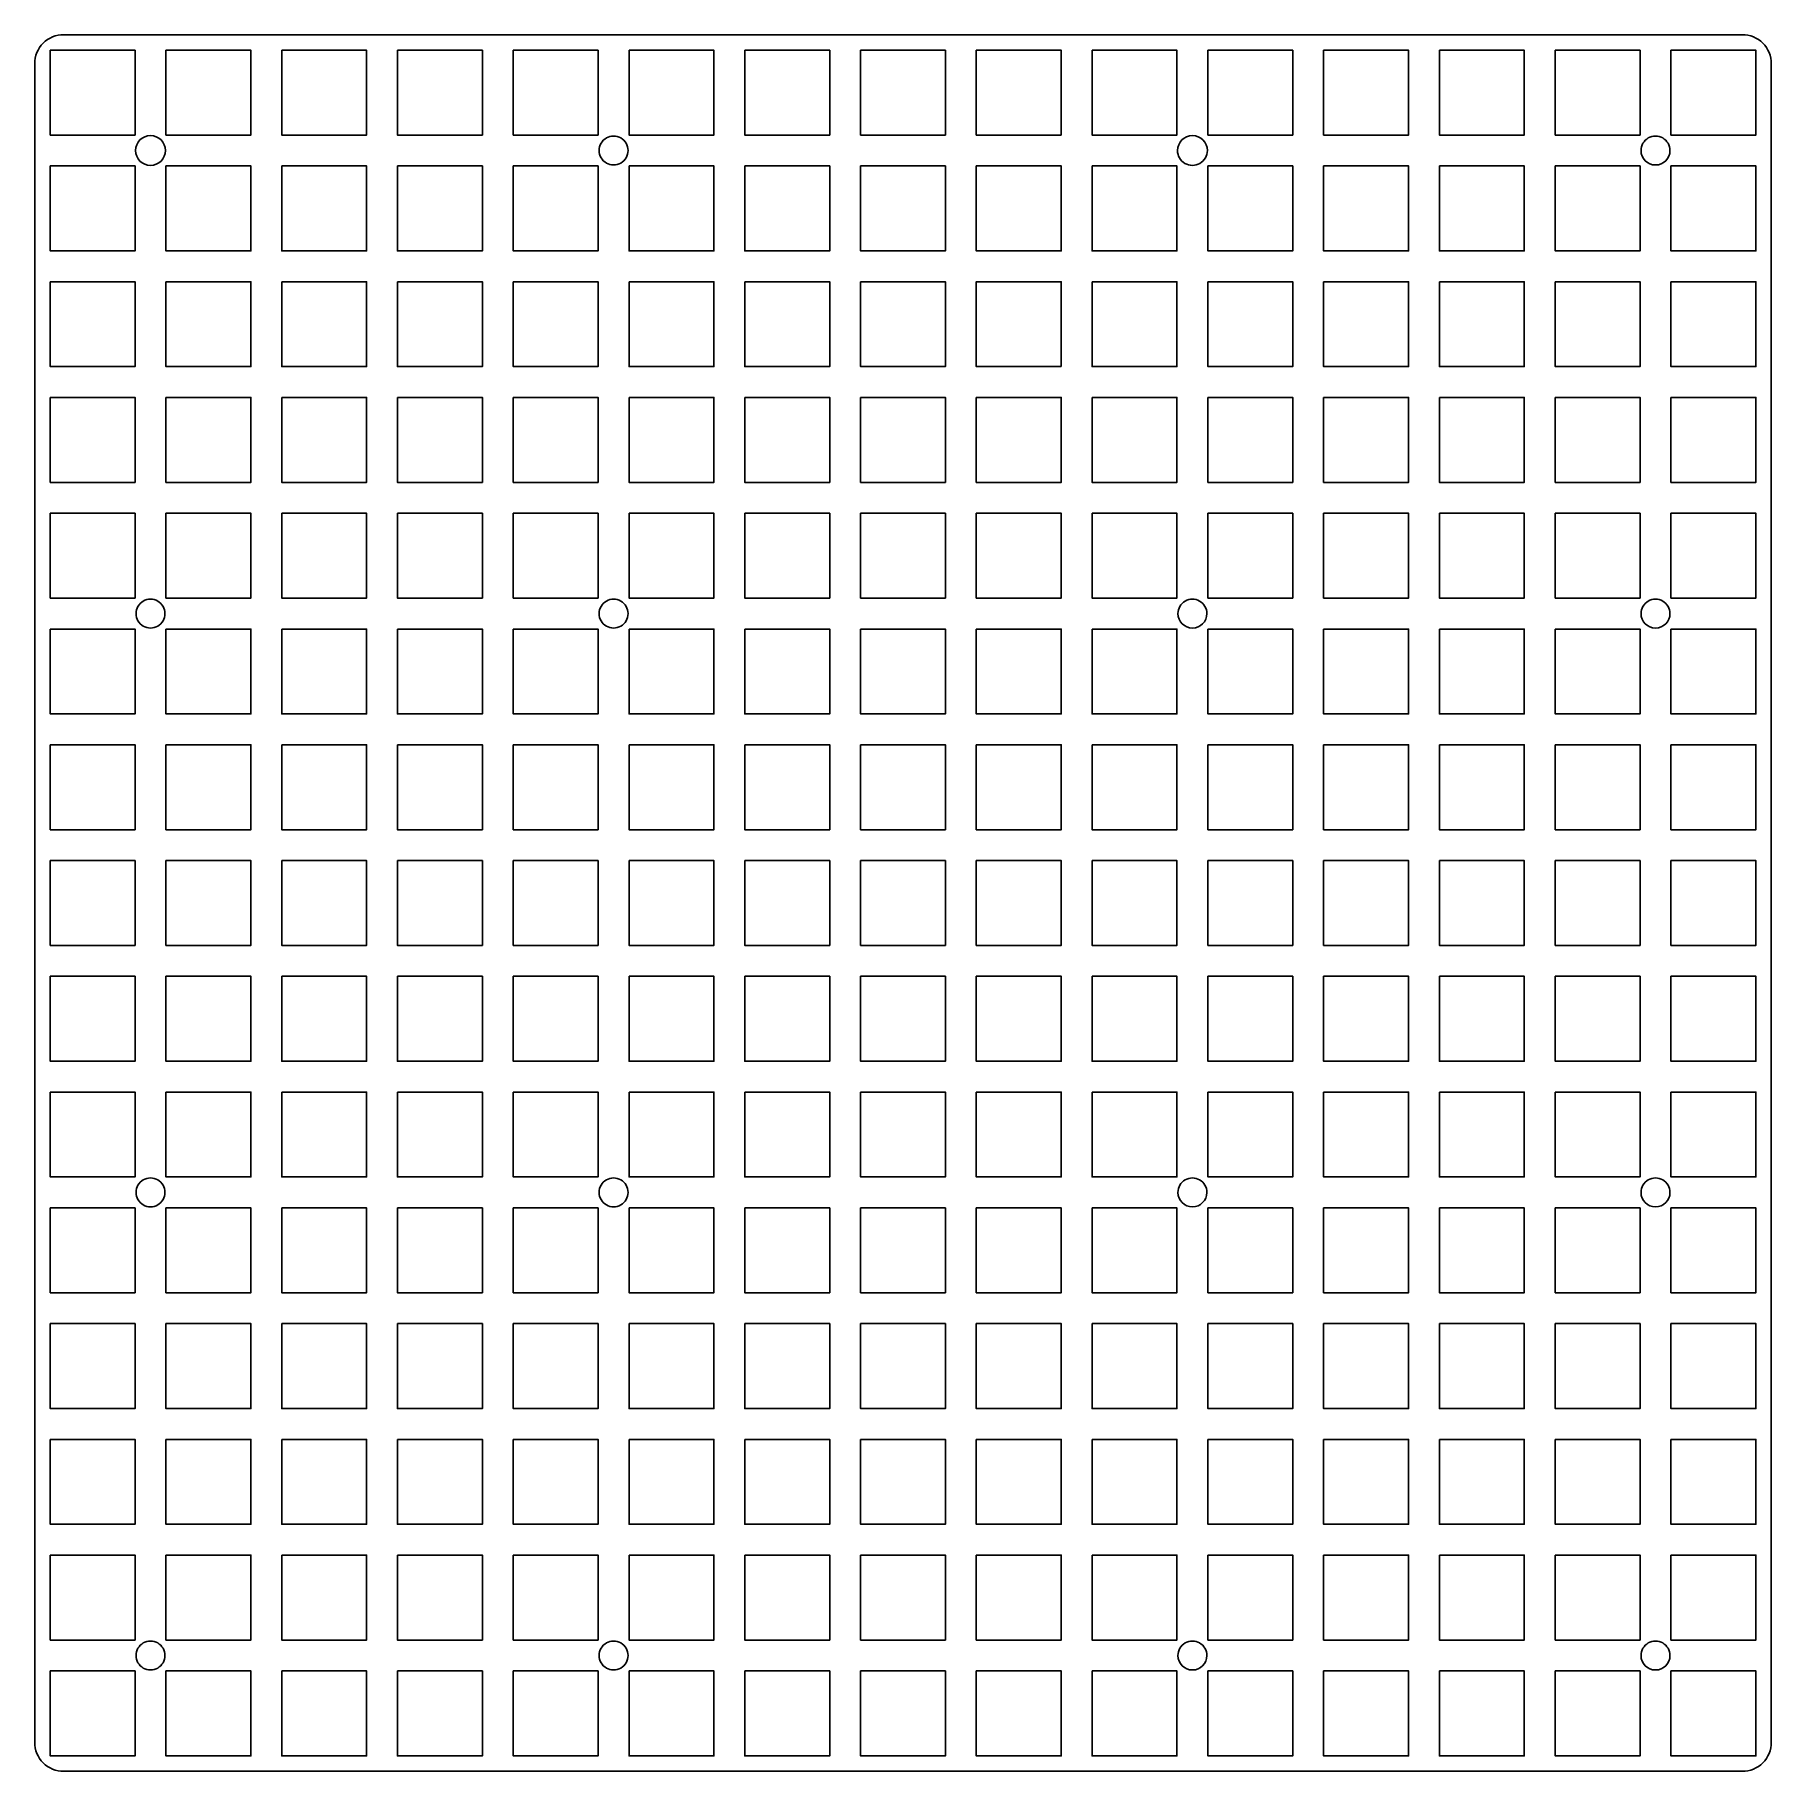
# Model space of a CAD drawing. Extents: x 29 to 314, y -301 to -15.
import ezdxf

# ---------------------------------------------------------------- set-up
doc = ezdxf.new("R2010")
doc.units = 0
doc.layers.get('0').update_dxf_attribs({"linetype": 'CONTINUOUS'})

msp = doc.modelspace()

# ---------------------------------------------------------------- linework, layer by layer
at = {"color": 7}
for points in [[(33.3375, -15.018106), (309.5625, -15.018106)], [(33.3375, -15.018106), (309.5625, -15.018106)], [(28.575, -296.005606), (28.575, -19.780606)], [(28.575, -296.005606), (28.575, -19.780606)], [(314.325, -19.780606), (314.325, -296.005606)], [(314.325, -19.780606), (314.325, -296.005606)], [(309.5625, -300.768106), (33.3375, -300.768106)], [(309.5625, -300.768106), (33.3375, -300.768106)]]:
    msp.add_lwpolyline(points, dxfattribs=at)
for points in [[(31.115, -17.558106), (45.085, -17.558106), (45.085, -31.528106), (31.115, -31.528106)], [(50.165, -17.558106), (64.135, -17.558106), (64.135, -31.528106), (50.165, -31.528106)], [(69.215, -17.558106), (83.185, -17.558106), (83.185, -31.528106), (69.215, -31.528106)], [(88.265, -17.558106), (102.235, -17.558106), (102.235, -31.528106), (88.265, -31.528106)], [(107.315, -17.558106), (121.285, -17.558106), (121.285, -31.528106), (107.315, -31.528106)], [(126.365, -17.558106), (140.335, -17.558106), (140.335, -31.528106), (126.365, -31.528106)], [(145.415, -17.558106), (159.385, -17.558106), (159.385, -31.528106), (145.415, -31.528106)], [(164.465, -17.558106), (178.435, -17.558106), (178.435, -31.528106), (164.465, -31.528106)], [(197.485, -31.528106), (183.515, -31.528106), (183.515, -17.558106), (197.485, -17.558106)], [(202.565, -17.558106), (216.535, -17.558106), (216.535, -31.528106), (202.565, -31.528106)], [(221.615, -17.558106), (235.585, -17.558106), (235.585, -31.528106), (221.615, -31.528106)], [(240.665, -17.558106), (254.635, -17.558106), (254.635, -31.528106), (240.665, -31.528106)], [(259.715, -17.558106), (273.685, -17.558106), (273.685, -31.528106), (259.715, -31.528106)], [(278.765, -17.558106), (292.735, -17.558106), (292.735, -31.528106), (278.765, -31.528106)], [(297.815, -17.558106), (311.785, -17.558106), (311.785, -31.528106), (297.815, -31.528106)], [(50.079539, -34.068106)], [(126.206252, -34.068106)], [(221.529798, -34.068106)], [(297.656252, -34.068106)], [(31.115, -36.608106), (45.085, -36.608106), (45.085, -50.578106), (31.115, -50.578106)], [(50.165, -36.608106), (64.135, -36.608106), (64.135, -50.578106), (50.165, -50.578106)], [(69.215, -36.608106), (83.185, -36.608106), (83.185, -50.578106), (69.215, -50.578106)], [(88.265, -36.608106), (102.235, -36.608106), (102.235, -50.578106), (88.265, -50.578106)], [(107.315, -36.608106), (121.285, -36.608106), (121.285, -50.578106), (107.315, -50.578106)], [(126.365, -36.608106), (140.335, -36.608106), (140.335, -50.578106), (126.365, -50.578106)], [(145.415, -36.608106), (159.385, -36.608106), (159.385, -50.578106), (145.415, -50.578106)], [(164.465, -36.608106), (178.435, -36.608106), (178.435, -50.578106), (164.465, -50.578106)], [(183.515, -36.608106), (197.485, -36.608106), (197.485, -50.578106), (183.515, -50.578106)], [(202.565, -36.608106), (216.535, -36.608106), (216.535, -50.578106), (202.565, -50.578106)], [(221.615, -36.608106), (235.585, -36.608106), (235.585, -50.578106), (221.615, -50.578106)], [(240.665, -36.608106), (254.635, -36.608106), (254.635, -50.578106), (240.665, -50.578106)], [(259.715, -36.608106), (273.685, -36.608106), (273.685, -50.578106), (259.715, -50.578106)], [(278.765, -36.608106), (292.735, -36.608106), (292.735, -50.578106), (278.765, -50.578106)], [(297.815, -36.608106), (311.785, -36.608106), (311.785, -50.578106), (297.815, -50.578106)], [(31.115, -55.658106), (45.085, -55.658106), (45.085, -69.628106), (31.115, -69.628106)], [(50.165, -55.658106), (64.135, -55.658106), (64.135, -69.628106), (50.165, -69.628106)], [(69.215, -55.658106), (83.185, -55.658106), (83.185, -69.628106), (69.215, -69.628106)], [(88.265, -55.658106), (102.235, -55.658106), (102.235, -69.628106), (88.265, -69.628106)], [(107.315, -55.658106), (121.285, -55.658106), (121.285, -69.628106), (107.315, -69.628106)], [(126.365, -55.658106), (140.335, -55.658106), (140.335, -69.628106), (126.365, -69.628106)], [(145.415, -55.658106), (159.385, -55.658106), (159.385, -69.628106), (145.415, -69.628106)], [(164.465, -55.658106), (178.435, -55.658106), (178.435, -69.628106), (164.465, -69.628106)], [(197.485, -69.628106), (183.515, -69.628106), (183.515, -55.658106), (197.485, -55.658106)], [(202.565, -55.658106), (216.535, -55.658106), (216.535, -69.628106), (202.565, -69.628106)], [(221.615, -55.658106), (235.585, -55.658106), (235.585, -69.628106), (221.615, -69.628106)], [(240.665, -55.658106), (254.635, -55.658106), (254.635, -69.628106), (240.665, -69.628106)], [(259.715, -55.658106), (273.685, -55.658106), (273.685, -69.628106), (259.715, -69.628106)], [(278.765, -55.658106), (292.735, -55.658106), (292.735, -69.628106), (278.765, -69.628106)], [(297.815, -55.658106), (311.785, -55.658106), (311.785, -69.628106), (297.815, -69.628106)], [(31.115, -74.708106), (45.085, -74.708106), (45.085, -88.678106), (31.115, -88.678106)], [(50.165, -74.708106), (64.135, -74.708106), (64.135, -88.678106), (50.165, -88.678106)], [(69.215, -74.708106), (83.185, -74.708106), (83.185, -88.678106), (69.215, -88.678106)], [(88.265, -74.708106), (102.235, -74.708106), (102.235, -88.678106), (88.265, -88.678106)], [(107.315, -74.708106), (121.285, -74.708106), (121.285, -88.678106), (107.315, -88.678106)], [(126.365, -74.708106), (140.335, -74.708106), (140.335, -88.678106), (126.365, -88.678106)], [(145.415, -74.708106), (159.385, -74.708106), (159.385, -88.678106), (145.415, -88.678106)], [(164.465, -74.708106), (178.435, -74.708106), (178.435, -88.678106), (164.465, -88.678106)], [(183.515, -74.708106), (197.485, -74.708106), (197.485, -88.678106), (183.515, -88.678106)], [(202.565, -74.708106), (216.535, -74.708106), (216.535, -88.678106), (202.565, -88.678106)], [(221.615, -74.708106), (235.585, -74.708106), (235.585, -88.678106), (221.615, -88.678106)], [(240.665, -74.708106), (254.635, -74.708106), (254.635, -88.678106), (240.665, -88.678106)], [(259.715, -74.708106), (273.685, -74.708106), (273.685, -88.678106), (259.715, -88.678106)], [(278.765, -74.708106), (292.735, -74.708106), (292.735, -88.678106), (278.765, -88.678106)], [(297.815, -74.708106), (311.785, -74.708106), (311.785, -88.678106), (297.815, -88.678106)], [(31.115, -93.758106), (45.085, -93.758106), (45.085, -107.728106), (31.115, -107.728106)], [(50.165, -93.758106), (64.135, -93.758106), (64.135, -107.728106), (50.165, -107.728106)], [(69.215, -93.758106), (83.185, -93.758106), (83.185, -107.728106), (69.215, -107.728106)], [(88.265, -93.758106), (102.235, -93.758106), (102.235, -107.728106), (88.265, -107.728106)], [(107.315, -93.758106), (121.285, -93.758106), (121.285, -107.728106), (107.315, -107.728106)], [(126.365, -93.758106), (140.335, -93.758106), (140.335, -107.728106), (126.365, -107.728106)], [(145.415, -93.758106), (159.385, -93.758106), (159.385, -107.728106), (145.415, -107.728106)], [(164.465, -93.758106), (178.435, -93.758106), (178.435, -107.728106), (164.465, -107.728106)], [(183.515, -93.758106), (197.485, -93.758106), (197.485, -107.728106), (183.515, -107.728106)], [(202.565, -93.758106), (216.535, -93.758106), (216.535, -107.728106), (202.565, -107.728106)], [(221.615, -93.758106), (235.585, -93.758106), (235.585, -107.728106), (221.615, -107.728106)], [(240.665, -93.758106), (254.635, -93.758106), (254.635, -107.728106), (240.665, -107.728106)], [(259.715, -93.758106), (273.685, -93.758106), (273.685, -107.728106), (259.715, -107.728106)], [(278.765, -93.758106), (292.735, -93.758106), (292.735, -107.728106), (278.765, -107.728106)], [(297.815, -93.758106), (311.785, -93.758106), (311.785, -107.728106), (297.815, -107.728106)], [(50.006252, -110.268106)], [(126.206252, -110.268106)], [(221.456512, -110.268106)], [(297.656252, -110.268106)], [(31.115, -112.808106), (45.085, -112.808106), (45.085, -126.778106), (31.115, -126.778106)], [(50.165, -112.808106), (64.135, -112.808106), (64.135, -126.778106), (50.165, -126.778106)], [(69.215, -112.808106), (83.185, -112.808106), (83.185, -126.778106), (69.215, -126.778106)], [(88.265, -112.808106), (102.235, -112.808106), (102.235, -126.778106), (88.265, -126.778106)], [(107.315, -112.808106), (121.285, -112.808106), (121.285, -126.778106), (107.315, -126.778106)], [(126.365, -112.808106), (140.335, -112.808106), (140.335, -126.778106), (126.365, -126.778106)], [(145.415, -112.808106), (159.385, -112.808106), (159.385, -126.778106), (145.415, -126.778106)], [(164.465, -112.808106), (178.435, -112.808106), (178.435, -126.778106), (164.465, -126.778106)], [(183.515, -112.808106), (197.485, -112.808106), (197.485, -126.778106), (183.515, -126.778106)], [(202.565, -112.808106), (216.535, -112.808106), (216.535, -126.778106), (202.565, -126.778106)], [(221.615, -112.808106), (235.585, -112.808106), (235.585, -126.778106), (221.615, -126.778106)], [(240.665, -112.808106), (254.635, -112.808106), (254.635, -126.778106), (240.665, -126.778106)], [(259.715, -112.808106), (273.685, -112.808106), (273.685, -126.778106), (259.715, -126.778106)], [(278.765, -112.808106), (292.735, -112.808106), (292.735, -126.778106), (278.765, -126.778106)], [(297.815, -112.808106), (311.785, -112.808106), (311.785, -126.778106), (297.815, -126.778106)], [(31.115, -131.858106), (45.085, -131.858106), (45.085, -145.828106), (31.115, -145.828106)], [(50.165, -131.858106), (64.135, -131.858106), (64.135, -145.828106), (50.165, -145.828106)], [(69.215, -131.858106), (83.185, -131.858106), (83.185, -145.828106), (69.215, -145.828106)], [(88.265, -131.858106), (102.235, -131.858106), (102.235, -145.828106), (88.265, -145.828106)], [(107.315, -131.858106), (121.285, -131.858106), (121.285, -145.828106), (107.315, -145.828106)], [(126.365, -131.858106), (140.335, -131.858106), (140.335, -145.828106), (126.365, -145.828106)], [(145.415, -131.858106), (159.385, -131.858106), (159.385, -145.828106), (145.415, -145.828106)], [(164.465, -131.858106), (178.435, -131.858106), (178.435, -145.828106), (164.465, -145.828106)], [(183.515, -131.858106), (197.485, -131.858106), (197.485, -145.828106), (183.515, -145.828106)], [(202.565, -131.858106), (216.535, -131.858106), (216.535, -145.828106), (202.565, -145.828106)], [(221.615, -131.858106), (235.585, -131.858106), (235.585, -145.828106), (221.615, -145.828106)], [(240.665, -131.858106), (254.635, -131.858106), (254.635, -145.828106), (240.665, -145.828106)], [(259.715, -131.858106), (273.685, -131.858106), (273.685, -145.828106), (259.715, -145.828106)], [(278.765, -131.858106), (292.735, -131.858106), (292.735, -145.828106), (278.765, -145.828106)], [(297.815, -131.858106), (311.785, -131.858106), (311.785, -145.828106), (297.815, -145.828106)], [(31.115, -150.908106), (45.085, -150.908106), (45.085, -164.878106), (31.115, -164.878106)], [(50.165, -150.908106), (64.135, -150.908106), (64.135, -164.878106), (50.165, -164.878106)], [(69.215, -150.908106), (83.185, -150.908106), (83.185, -164.878106), (69.215, -164.878106)], [(88.265, -150.908106), (102.235, -150.908106), (102.235, -164.878106), (88.265, -164.878106)], [(107.315, -150.908106), (121.285, -150.908106), (121.285, -164.878106), (107.315, -164.878106)], [(126.365, -150.908106), (140.335, -150.908106), (140.335, -164.878106), (126.365, -164.878106)], [(145.415, -150.908106), (159.385, -150.908106), (159.385, -164.878106), (145.415, -164.878106)], [(164.465, -150.908106), (178.435, -150.908106), (178.435, -164.878106), (164.465, -164.878106)], [(183.515, -150.908106), (197.485, -150.908106), (197.485, -164.878106), (183.515, -164.878106)], [(202.565, -150.908106), (216.535, -150.908106), (216.535, -164.878106), (202.565, -164.878106)], [(221.615, -150.908106), (235.585, -150.908106), (235.585, -164.878106), (221.615, -164.878106)], [(240.665, -150.908106), (254.635, -150.908106), (254.635, -164.878106), (240.665, -164.878106)], [(259.715, -150.908106), (273.685, -150.908106), (273.685, -164.878106), (259.715, -164.878106)], [(278.765, -150.908106), (292.735, -150.908106), (292.735, -164.878106), (278.765, -164.878106)], [(297.815, -150.908106), (311.785, -150.908106), (311.785, -164.878106), (297.815, -164.878106)], [(31.115, -169.958106), (45.085, -169.958106), (45.085, -183.928106), (31.115, -183.928106)], [(50.165, -169.958106), (64.135, -169.958106), (64.135, -183.928106), (50.165, -183.928106)], [(69.215, -169.958106), (83.185, -169.958106), (83.185, -183.928106), (69.215, -183.928106)], [(88.265, -169.958106), (102.235, -169.958106), (102.235, -183.928106), (88.265, -183.928106)], [(107.315, -169.958106), (121.285, -169.958106), (121.285, -183.928106), (107.315, -183.928106)], [(126.365, -169.958106), (140.335, -169.958106), (140.335, -183.928106), (126.365, -183.928106)], [(145.415, -169.958106), (159.385, -169.958106), (159.385, -183.928106), (145.415, -183.928106)], [(164.465, -169.958106), (178.435, -169.958106), (178.435, -183.928106), (164.465, -183.928106)], [(183.515, -169.958106), (197.485, -169.958106), (197.485, -183.928106), (183.515, -183.928106)], [(202.565, -169.958106), (216.535, -169.958106), (216.535, -183.928106), (202.565, -183.928106)], [(221.615, -169.958106), (235.585, -169.958106), (235.585, -183.928106), (221.615, -183.928106)], [(240.665, -169.958106), (254.635, -169.958106), (254.635, -183.928106), (240.665, -183.928106)], [(259.715, -169.958106), (273.685, -169.958106), (273.685, -183.928106), (259.715, -183.928106)], [(278.765, -169.958106), (292.735, -169.958106), (292.735, -183.928106), (278.765, -183.928106)], [(297.815, -169.958106), (311.785, -169.958106), (311.785, -183.928106), (297.815, -183.928106)], [(31.115, -189.008106), (45.085, -189.008106), (45.085, -202.978106), (31.115, -202.978106)], [(50.165, -189.008106), (64.135, -189.008106), (64.135, -202.978106), (50.165, -202.978106)], [(69.215, -189.008106), (83.185, -189.008106), (83.185, -202.978106), (69.215, -202.978106)], [(88.265, -189.008106), (102.235, -189.008106), (102.235, -202.978106), (88.265, -202.978106)], [(107.315, -189.008106), (121.285, -189.008106), (121.285, -202.978106), (107.315, -202.978106)], [(126.365, -189.008106), (140.335, -189.008106), (140.335, -202.978106), (126.365, -202.978106)], [(145.415, -189.008106), (159.385, -189.008106), (159.385, -202.978106), (145.415, -202.978106)], [(164.465, -189.008106), (178.435, -189.008106), (178.435, -202.978106), (164.465, -202.978106)], [(183.515, -189.008106), (197.485, -189.008106), (197.485, -202.978106), (183.515, -202.978106)], [(202.565, -189.008106), (216.535, -189.008106), (216.535, -202.978106), (202.565, -202.978106)], [(221.615, -189.008106), (235.585, -189.008106), (235.585, -202.978106), (221.615, -202.978106)], [(240.665, -189.008106), (254.635, -189.008106), (254.635, -202.978106), (240.665, -202.978106)], [(259.715, -189.008106), (273.685, -189.008106), (273.685, -202.978106), (259.715, -202.978106)], [(278.765, -189.008106), (292.735, -189.008106), (292.735, -202.978106), (278.765, -202.978106)], [(297.815, -189.008106), (311.785, -189.008106), (311.785, -202.978106), (297.815, -202.978106)], [(50.006252, -205.518365)], [(126.206252, -205.518365)], [(221.456512, -205.518365)], [(297.656252, -205.518365)], [(31.115, -208.058106), (45.085, -208.058106), (45.085, -222.028106), (31.115, -222.028106)], [(50.165, -208.058106), (64.135, -208.058106), (64.135, -222.028106), (50.165, -222.028106)], [(69.215, -208.058106), (83.185, -208.058106), (83.185, -222.028106), (69.215, -222.028106)], [(88.265, -208.058106), (102.235, -208.058106), (102.235, -222.028106), (88.265, -222.028106)], [(107.315, -208.058106), (121.285, -208.058106), (121.285, -222.028106), (107.315, -222.028106)], [(126.365, -208.058106), (140.335, -208.058106), (140.335, -222.028106), (126.365, -222.028106)], [(145.415, -208.058106), (159.385, -208.058106), (159.385, -222.028106), (145.415, -222.028106)], [(164.465, -208.058106), (178.435, -208.058106), (178.435, -222.028106), (164.465, -222.028106)], [(183.515, -208.058106), (197.485, -208.058106), (197.485, -222.028106), (183.515, -222.028106)], [(202.565, -208.058106), (216.535, -208.058106), (216.535, -222.028106), (202.565, -222.028106)], [(221.615, -208.058106), (235.585, -208.058106), (235.585, -222.028106), (221.615, -222.028106)], [(240.665, -208.058106), (254.635, -208.058106), (254.635, -222.028106), (240.665, -222.028106)], [(259.715, -208.058106), (273.685, -208.058106), (273.685, -222.028106), (259.715, -222.028106)], [(278.765, -208.058106), (292.735, -208.058106), (292.735, -222.028106), (278.765, -222.028106)], [(297.815, -208.058106), (311.785, -208.058106), (311.785, -222.028106), (297.815, -222.028106)], [(31.115, -227.108106), (45.085, -227.108106), (45.085, -241.078106), (31.115, -241.078106)], [(50.165, -227.108106), (64.135, -227.108106), (64.135, -241.078106), (50.165, -241.078106)], [(69.215, -227.108106), (83.185, -227.108106), (83.185, -241.078106), (69.215, -241.078106)], [(88.265, -227.108106), (102.235, -227.108106), (102.235, -241.078106), (88.265, -241.078106)], [(107.315, -227.108106), (121.285, -227.108106), (121.285, -241.078106), (107.315, -241.078106)], [(126.365, -227.108106), (140.335, -227.108106), (140.335, -241.078106), (126.365, -241.078106)], [(145.415, -227.108106), (159.385, -227.108106), (159.385, -241.078106), (145.415, -241.078106)], [(164.465, -227.108106), (178.435, -227.108106), (178.435, -241.078106), (164.465, -241.078106)], [(183.515, -227.108106), (197.485, -227.108106), (197.485, -241.078106), (183.515, -241.078106)], [(202.565, -227.108106), (216.535, -227.108106), (216.535, -241.078106), (202.565, -241.078106)], [(221.615, -227.108106), (235.585, -227.108106), (235.585, -241.078106), (221.615, -241.078106)], [(240.665, -227.108106), (254.635, -227.108106), (254.635, -241.078106), (240.665, -241.078106)], [(259.715, -227.108106), (273.685, -227.108106), (273.685, -241.078106), (259.715, -241.078106)], [(278.765, -227.108106), (292.735, -227.108106), (292.735, -241.078106), (278.765, -241.078106)], [(297.815, -227.108106), (311.785, -227.108106), (311.785, -241.078106), (297.815, -241.078106)], [(31.115, -246.158106), (45.085, -246.158106), (45.085, -260.128106), (31.115, -260.128106)], [(50.165, -246.158106), (64.135, -246.158106), (64.135, -260.128106), (50.165, -260.128106)], [(69.215, -246.158106), (83.185, -246.158106), (83.185, -260.128106), (69.215, -260.128106)], [(88.265, -246.158106), (102.235, -246.158106), (102.235, -260.128106), (88.265, -260.128106)], [(107.315, -246.158106), (121.285, -246.158106), (121.285, -260.128106), (107.315, -260.128106)], [(126.365, -246.158106), (140.335, -246.158106), (140.335, -260.128106), (126.365, -260.128106)], [(145.415, -246.158106), (159.385, -246.158106), (159.385, -260.128106), (145.415, -260.128106)], [(164.465, -246.158106), (178.435, -246.158106), (178.435, -260.128106), (164.465, -260.128106)], [(183.515, -246.158106), (197.485, -246.158106), (197.485, -260.128106), (183.515, -260.128106)], [(202.565, -246.158106), (216.535, -246.158106), (216.535, -260.128106), (202.565, -260.128106)], [(221.615, -246.158106), (235.585, -246.158106), (235.585, -260.128106), (221.615, -260.128106)], [(240.665, -246.158106), (254.635, -246.158106), (254.635, -260.128106), (240.665, -260.128106)], [(259.715, -246.158106), (273.685, -246.158106), (273.685, -260.128106), (259.715, -260.128106)], [(278.765, -246.158106), (292.735, -246.158106), (292.735, -260.128106), (278.765, -260.128106)], [(297.815, -246.158106), (311.785, -246.158106), (311.785, -260.128106), (297.815, -260.128106)], [(31.115, -265.208106), (45.085, -265.208106), (45.085, -279.178106), (31.115, -279.178106)], [(50.165, -265.208106), (64.135, -265.208106), (64.135, -279.178106), (50.165, -279.178106)], [(69.215, -265.208106), (83.185, -265.208106), (83.185, -279.178106), (69.215, -279.178106)], [(88.265, -265.208106), (102.235, -265.208106), (102.235, -279.178106), (88.265, -279.178106)], [(107.315, -265.208106), (121.285, -265.208106), (121.285, -279.178106), (107.315, -279.178106)], [(126.365, -265.208106), (140.335, -265.208106), (140.335, -279.178106), (126.365, -279.178106)], [(145.415, -265.208106), (159.385, -265.208106), (159.385, -279.178106), (145.415, -279.178106)], [(164.465, -265.208106), (178.435, -265.208106), (178.435, -279.178106), (164.465, -279.178106)], [(183.515, -265.208106), (197.485, -265.208106), (197.485, -279.178106), (183.515, -279.178106)], [(202.565, -265.208106), (216.535, -265.208106), (216.535, -279.178106), (202.565, -279.178106)], [(221.615, -265.208106), (235.585, -265.208106), (235.585, -279.178106), (221.615, -279.178106)], [(240.665, -265.208106), (254.635, -265.208106), (254.635, -279.178106), (240.665, -279.178106)], [(259.715, -265.208106), (273.685, -265.208106), (273.685, -279.178106), (259.715, -279.178106)], [(278.765, -265.208106), (292.735, -265.208106), (292.735, -279.178106), (278.765, -279.178106)], [(297.815, -265.208106), (311.785, -265.208106), (311.785, -279.178106), (297.815, -279.178106)], [(50.006252, -281.718106)], [(126.206252, -281.718106)], [(221.456512, -281.718106)], [(297.656252, -281.718106)], [(31.115, -284.258106), (45.085, -284.258106), (45.085, -298.228106), (31.115, -298.228106)], [(50.165, -284.258106), (64.135, -284.258106), (64.135, -298.228106), (50.165, -298.228106)], [(69.215, -284.258106), (83.185, -284.258106), (83.185, -298.228106), (69.215, -298.228106)], [(88.265, -284.258106), (102.235, -284.258106), (102.235, -298.228106), (88.265, -298.228106)], [(107.315, -284.258106), (121.285, -284.258106), (121.285, -298.228106), (107.315, -298.228106)], [(126.365, -284.258106), (140.335, -284.258106), (140.335, -298.228106), (126.365, -298.228106)], [(145.415, -284.258106), (159.385, -284.258106), (159.385, -298.228106), (145.415, -298.228106)], [(164.465, -284.258106), (178.435, -284.258106), (178.435, -298.228106), (164.465, -298.228106)], [(183.515, -284.258106), (197.485, -284.258106), (197.485, -298.228106), (183.515, -298.228106)], [(202.565, -284.258106), (216.535, -284.258106), (216.535, -298.228106), (202.565, -298.228106)], [(221.615, -284.258106), (235.585, -284.258106), (235.585, -298.228106), (221.615, -298.228106)], [(240.665, -284.258106), (254.635, -284.258106), (254.635, -298.228106), (240.665, -298.228106)], [(259.715, -284.258106), (273.685, -284.258106), (273.685, -298.228106), (259.715, -298.228106)], [(278.765, -284.258106), (292.735, -284.258106), (292.735, -298.228106), (278.765, -298.228106)], [(297.815, -284.258106), (311.785, -284.258106), (311.785, -298.228106), (297.815, -298.228106)]]:
    msp.add_lwpolyline(points, close=True, dxfattribs=at)
for points in [[(29.969904, -16.41301), (29.076762, -17.306152), (28.575, -18.517512), (28.575, -19.780606)], [(29.969904, -16.41301), (29.076762, -17.306152), (28.575, -18.517512), (28.575, -19.780606)], [(33.3375, -15.018106), (32.074406, -15.018106), (30.863046, -15.519868), (29.969904, -16.41301)], [(33.3375, -15.018106), (32.074406, -15.018106), (30.863046, -15.519868), (29.969904, -16.41301)], [(312.930096, -16.41301), (312.036954, -15.519868), (310.825594, -15.018106), (309.5625, -15.018106)], [(312.930096, -16.41301), (312.036954, -15.519868), (310.825594, -15.018106), (309.5625, -15.018106)], [(314.325, -19.780606), (314.325, -18.517512), (313.823238, -17.306152), (312.930096, -16.41301)], [(314.325, -19.780606), (314.325, -18.517512), (313.823238, -17.306152), (312.930096, -16.41301)], [(45.170461, -34.068106), (45.170461, -32.712501), (46.269396, -31.613567), (47.625, -31.613567)], [(47.625, -36.522645), (46.269396, -36.522645), (45.170461, -35.42371), (45.170461, -34.068106)], [(47.625, -31.613567), (48.980604, -31.613567), (50.079539, -32.712501), (50.079539, -34.068106)], [(50.079539, -34.068106), (50.079539, -35.42371), (48.980604, -36.522645), (47.625, -36.522645)], [(121.443748, -34.068106), (121.443748, -33.217366), (121.897612, -32.43125), (122.634374, -32.00588)], [(122.634374, -36.130331), (121.897612, -35.704961), (121.443748, -34.918845), (121.443748, -34.068106)], [(122.634374, -32.00588), (123.371136, -31.580511), (124.278864, -31.580511), (125.015626, -32.00588)], [(125.015626, -32.00588), (125.752388, -32.43125), (126.206252, -33.217366), (126.206252, -34.068106)], [(126.206252, -34.068106), (126.206252, -34.918845), (125.752388, -35.704961), (125.015626, -36.130331)], [(216.62072, -34.068106), (216.62072, -32.712501), (217.719655, -31.613567), (219.075259, -31.613567)], [(217.84799, -36.193799), (217.088552, -35.755338), (216.62072, -34.945028), (216.62072, -34.068106)], [(219.075259, -31.613567), (220.430864, -31.613567), (221.529798, -32.712501), (221.529798, -34.068106)], [(221.529798, -34.068106), (221.529798, -34.945028), (221.061966, -35.755338), (220.302529, -36.193799)], [(292.893748, -34.068106), (292.893748, -33.217366), (293.347612, -32.43125), (294.084374, -32.00588)], [(295.275, -36.449358), (293.959871, -36.449358), (292.893748, -35.383235), (292.893748, -34.068106)], [(294.084374, -32.00588), (294.821136, -31.580511), (295.728864, -31.580511), (296.465626, -32.00588)], [(297.656252, -34.068106), (297.656252, -35.383235), (296.590129, -36.449358), (295.275, -36.449358)], [(296.465626, -32.00588), (297.202388, -32.43125), (297.656252, -33.217366), (297.656252, -34.068106)], [(125.015626, -36.130331), (124.278864, -36.555701), (123.371136, -36.555701), (122.634374, -36.130331)], [(220.302529, -36.193799), (219.543092, -36.63226), (218.607427, -36.63226), (217.84799, -36.193799)], [(45.243748, -110.268106), (45.243748, -109.417366), (45.697612, -108.63125), (46.434374, -108.20588)], [(46.434374, -108.20588), (47.171136, -107.780511), (48.078864, -107.780511), (48.815626, -108.20588)], [(48.815626, -108.20588), (49.552388, -108.63125), (50.006252, -109.417366), (50.006252, -110.268106)], [(121.443748, -110.268106), (121.443748, -109.417366), (121.897612, -108.63125), (122.634374, -108.20588)], [(122.634374, -108.20588), (123.371136, -107.780511), (124.278864, -107.780511), (125.015626, -108.20588)], [(125.015626, -108.20588), (125.752388, -108.63125), (126.206252, -109.417366), (126.206252, -110.268106)], [(216.694007, -110.268106), (216.694007, -109.417366), (217.147871, -108.63125), (217.884633, -108.20588)], [(217.884633, -108.20588), (218.621395, -107.780511), (219.529123, -107.780511), (220.265885, -108.20588)], [(220.265885, -108.20588), (221.002647, -108.63125), (221.456512, -109.417366), (221.456512, -110.268106)], [(292.893748, -110.268106), (292.893748, -109.417366), (293.347612, -108.63125), (294.084374, -108.20588)], [(294.084374, -108.20588), (294.821136, -107.780511), (295.728864, -107.780511), (296.465626, -108.20588)], [(296.465626, -108.20588), (297.202388, -108.63125), (297.656252, -109.417366), (297.656252, -110.268106)], [(46.434374, -112.330331), (45.697612, -111.904961), (45.243748, -111.118845), (45.243748, -110.268106)], [(50.006252, -110.268106), (50.006252, -111.118845), (49.552388, -111.904961), (48.815626, -112.330331)], [(122.634374, -112.330331), (121.897612, -111.904961), (121.443748, -111.118845), (121.443748, -110.268106)], [(126.206252, -110.268106), (126.206252, -111.118845), (125.752388, -111.904961), (125.015626, -112.330331)], [(219.075259, -112.649358), (217.76013, -112.649358), (216.694007, -111.583235), (216.694007, -110.268106)], [(221.456512, -110.268106), (221.456511, -111.583235), (220.390388, -112.649358), (219.075259, -112.649358)], [(295.275, -112.649358), (293.959871, -112.649358), (292.893748, -111.583235), (292.893748, -110.268106)], [(297.656252, -110.268106), (297.656252, -111.583235), (296.590129, -112.649358), (295.275, -112.649358)], [(48.815626, -112.330331), (48.078864, -112.755701), (47.171136, -112.755701), (46.434374, -112.330331)], [(125.015626, -112.330331), (124.278864, -112.755701), (123.371136, -112.755701), (122.634374, -112.330331)], [(45.243748, -205.518365), (45.243748, -204.667625), (45.697612, -203.881509), (46.434374, -203.45614)], [(46.434374, -207.58059), (45.697612, -207.15522), (45.243748, -206.369104), (45.243748, -205.518365)], [(46.434374, -203.45614), (47.171136, -203.03077), (48.078864, -203.03077), (48.815626, -203.45614)], [(48.815626, -203.45614), (49.552388, -203.881509), (50.006252, -204.667625), (50.006252, -205.518365)], [(50.006252, -205.518365), (50.006252, -206.369104), (49.552388, -207.15522), (48.815626, -207.58059)], [(121.443748, -205.518365), (121.443748, -204.667625), (121.897612, -203.881509), (122.634374, -203.45614)], [(122.634374, -207.58059), (121.897612, -207.15522), (121.443748, -206.369104), (121.443748, -205.518365)], [(122.634374, -203.45614), (123.371136, -203.03077), (124.278864, -203.03077), (125.015626, -203.45614)], [(125.015626, -203.45614), (125.752388, -203.881509), (126.206252, -204.667625), (126.206252, -205.518365)], [(126.206252, -205.518365), (126.206252, -206.369104), (125.752388, -207.15522), (125.015626, -207.58059)], [(216.694007, -205.518365), (216.694007, -204.667625), (217.147871, -203.881509), (217.884633, -203.45614)], [(219.075259, -207.899617), (217.76013, -207.899617), (216.694007, -206.833494), (216.694007, -205.518365)], [(217.884633, -203.45614), (218.621395, -203.03077), (219.529123, -203.03077), (220.265885, -203.45614)], [(221.456512, -205.518365), (221.456511, -206.833494), (220.390388, -207.899617), (219.075259, -207.899617)], [(220.265885, -203.45614), (221.002647, -203.881509), (221.456512, -204.667625), (221.456512, -205.518365)], [(292.893748, -205.518365), (292.893748, -204.667625), (293.347612, -203.881509), (294.084374, -203.45614)], [(295.275, -207.899617), (293.959871, -207.899617), (292.893748, -206.833494), (292.893748, -205.518365)], [(294.084374, -203.45614), (294.821136, -203.03077), (295.728864, -203.03077), (296.465626, -203.45614)], [(297.656252, -205.518365), (297.656252, -206.833494), (296.590129, -207.899617), (295.275, -207.899617)], [(296.465626, -203.45614), (297.202388, -203.881509), (297.656252, -204.667625), (297.656252, -205.518365)], [(48.815626, -207.58059), (48.078864, -208.00596), (47.171136, -208.00596), (46.434374, -207.58059)], [(125.015626, -207.58059), (124.278864, -208.00596), (123.371136, -208.00596), (122.634374, -207.58059)], [(45.243748, -281.718106), (45.243748, -280.867366), (45.697612, -280.08125), (46.434374, -279.65588)], [(46.434374, -279.65588), (47.171136, -279.230511), (48.078864, -279.230511), (48.815626, -279.65588)], [(48.815626, -279.65588), (49.552388, -280.08125), (50.006252, -280.867366), (50.006252, -281.718106)], [(121.443748, -281.718106), (121.443748, -280.867366), (121.897612, -280.08125), (122.634374, -279.65588)], [(122.634374, -279.65588), (123.371136, -279.230511), (124.278864, -279.230511), (125.015626, -279.65588)], [(125.015626, -279.65588), (125.752388, -280.08125), (126.206252, -280.867366), (126.206252, -281.718106)], [(216.694007, -281.718106), (216.694007, -280.867366), (217.147871, -280.08125), (217.884633, -279.65588)], [(217.884633, -279.65588), (218.621395, -279.230511), (219.529123, -279.230511), (220.265885, -279.65588)], [(220.265885, -279.65588), (221.002647, -280.08125), (221.456512, -280.867366), (221.456512, -281.718106)], [(292.893748, -281.718106), (292.893748, -280.867366), (293.347612, -280.08125), (294.084374, -279.65588)], [(294.084374, -279.65588), (294.821136, -279.230511), (295.728864, -279.230511), (296.465626, -279.65588)], [(296.465626, -279.65588), (297.202388, -280.08125), (297.656252, -280.867366), (297.656252, -281.718106)], [(46.434374, -283.780331), (45.697612, -283.354961), (45.243748, -282.568845), (45.243748, -281.718106)], [(50.006252, -281.718106), (50.006252, -282.568845), (49.552388, -283.354961), (48.815626, -283.780331)], [(122.634374, -283.780331), (121.897612, -283.354961), (121.443748, -282.568845), (121.443748, -281.718106)], [(126.206252, -281.718106), (126.206252, -282.568845), (125.752388, -283.354961), (125.015626, -283.780331)], [(219.075259, -284.099358), (217.76013, -284.099358), (216.694007, -283.033235), (216.694007, -281.718106)], [(221.456512, -281.718106), (221.456511, -283.033235), (220.390388, -284.099358), (219.075259, -284.099358)], [(295.275, -284.099358), (293.959871, -284.099358), (292.893748, -283.033235), (292.893748, -281.718106)], [(297.656252, -281.718106), (297.656252, -283.033235), (296.590129, -284.099358), (295.275, -284.099358)], [(48.815626, -283.780331), (48.078864, -284.205701), (47.171136, -284.205701), (46.434374, -283.780331)], [(125.015626, -283.780331), (124.278864, -284.205701), (123.371136, -284.205701), (122.634374, -283.780331)], [(28.575, -296.005606), (28.575, -297.268699), (29.076762, -298.48006), (29.969904, -299.373202)], [(28.575, -296.005606), (28.575, -297.268699), (29.076762, -298.48006), (29.969904, -299.373202)], [(312.930096, -299.373202), (313.823238, -298.48006), (314.325, -297.268699), (314.325, -296.005606)], [(312.930096, -299.373202), (313.823238, -298.48006), (314.325, -297.268699), (314.325, -296.005606)], [(29.969904, -299.373202), (30.863046, -300.266344), (32.074406, -300.768106), (33.3375, -300.768106)], [(29.969904, -299.373202), (30.863046, -300.266344), (32.074406, -300.768106), (33.3375, -300.768106)], [(309.5625, -300.768106), (310.825594, -300.768106), (312.036954, -300.266344), (312.930096, -299.373202)], [(309.5625, -300.768106), (310.825594, -300.768106), (312.036954, -300.266344), (312.930096, -299.373202)]]:
    msp.add_open_spline(points, degree=3, dxfattribs=at)

doc.saveas('drawing.dxf')
